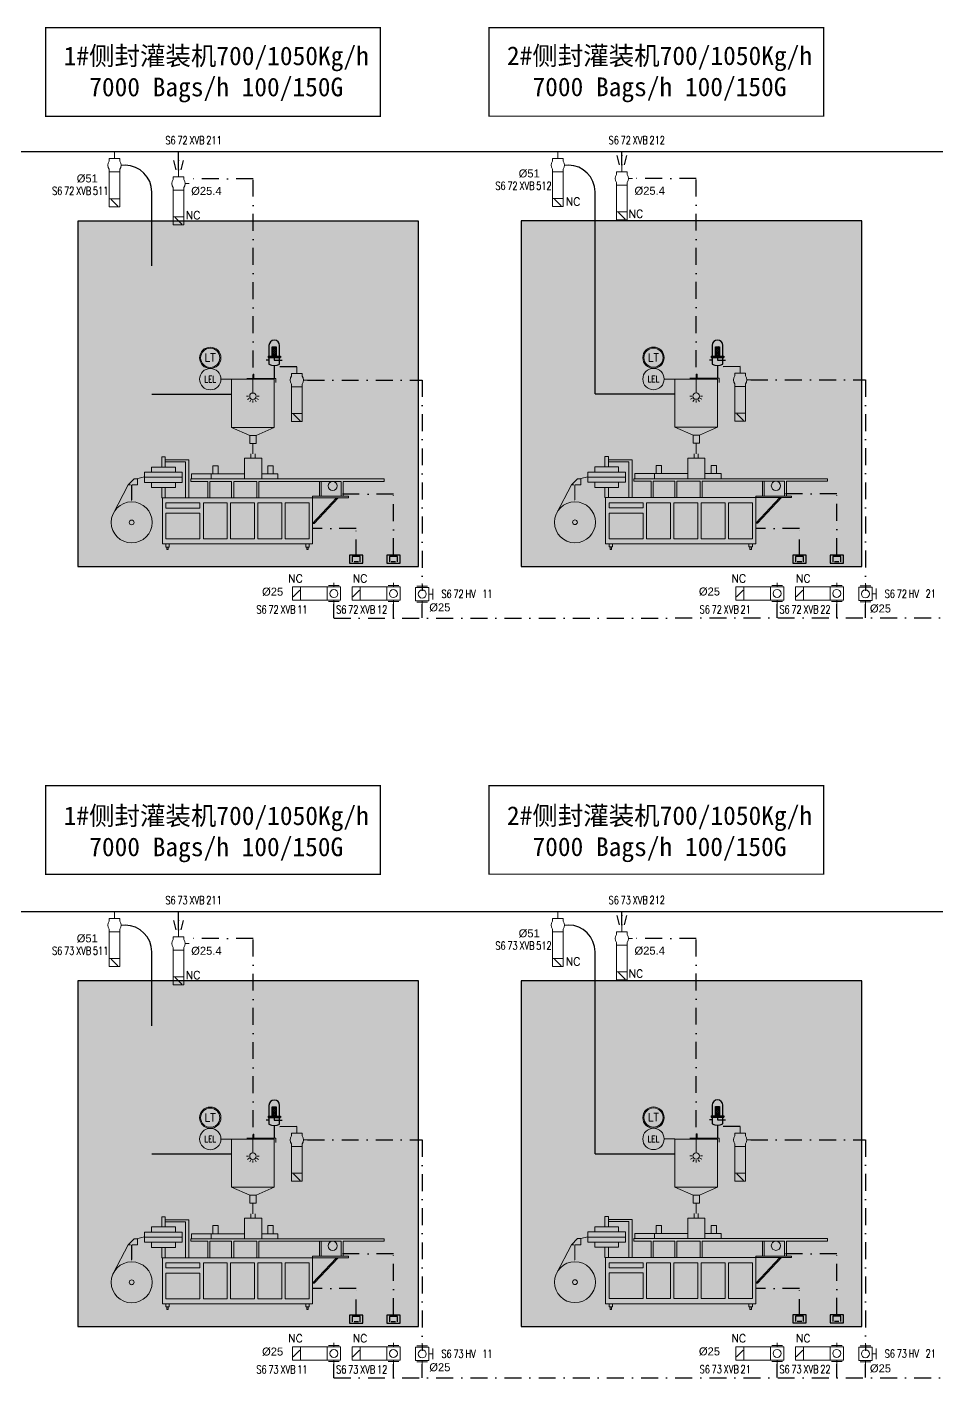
# Model space of a CAD drawing. Header units: inches. Extents: x 16718 to 18814, y 21622 to 22944.
# Drawn here: x 18094 to 18435, y 21655 to 22162 of the extents above; entities that cross this region are included whole.
import ezdxf
from ezdxf.enums import TextEntityAlignment as Align

# ---------------------------------------------------------------- set-up
doc = ezdxf.new("R2010")
doc.units = ezdxf.units.IN
doc.header["$MEASUREMENT"] = 0
doc.linetypes.add('DASHDOT2', pattern=[12.7, 6.35, -3.175, 0, -3.175])
for name, color, linetype, lineweight in [('$31 Equipment', 7, 'Continuous', 9), ('19 Pipe Process', 30, 'Continuous', 30), ('31 Equipment', 7, 'Continuous', 9), ('33 Instruments Labels', 7, 'Continuous', 9), ('AM_0', 7, 'Continuous', 30)]:
    doc.layers.add(name, color=color, linetype=linetype, lineweight=lineweight)
for name, color, linetype in [('DIAMETRE', 7, 'Continuous'), ('MATERIEL-DIVERS', 7, 'Continuous'), ('REPERES', 7, 'Continuous'), ('TEXTES', 7, 'Continuous'), ('TUYAUTERIE-NEP', 4, 'DASHDOT2'), ('TXT_FR', 7, 'Continuous'), ('VANNES', 7, 'Continuous')]:
    doc.layers.add(name, color=color, linetype=linetype)
doc.layers.add('FOURNITURE CLIENT', color=7, linetype='Continuous', true_color=0xc8e6e6)
doc.layers.get('REPERES').off()
doc.styles.add('ROMANS', font='ROMANS.SHX')
doc.styles.get("Standard").update_dxf_attribs({"font": 'arial.ttf'})
doc.styles.add('USER3', font='ITALIC.SHX', dxfattribs={"bigfont": 'gbcbig.shx'})

# ---------------------------------------------------------------- blocks, each defined once
blk = doc.blocks.new('wqs2qw')
at = {"layer": '31 Equipment'}
for p, q in [((30395.72, 63682.87), (30395.72, 63684.82)), ((30395.72, 63684.82), (30409.35, 63684.82)), ((30416.41, 63684.39), (30396.42, 63684.39)), ((30396.42, 63684.39), (30396.42, 63661.87)), ((30406.37, 63686.77), (30405.98, 63686.77)), ((30405.98, 63686.77), (30405.98, 63684.82)), ((30406.37, 63684.82), (30406.37, 63686.77)), ((30406.43, 63677.94), (30406.43, 63686.44)), ((30416.41, 63661.87), (30416.41, 63684.39)), ((30404.43, 63676.44), (30403.43, 63676.44)), ((30408.43, 63676.44), (30409.43, 63676.44)), ((30404.7, 63675.44), (30403.83, 63674.94)), ((30405.43, 63674.7), (30404.93, 63673.84)), ((30406.43, 63674.44), (30406.43, 63673.44)), ((30407.43, 63674.7), (30407.93, 63673.84)), ((30408.16, 63675.44), (30409.03, 63674.94)), ((30396.42, 63661.87), (30416.41, 63661.87)), ((30404.91, 63658.11), (30396.42, 63661.87)), ((30407.91, 63658.11), (30404.91, 63658.11)), ((30404.91, 63654.36), (30404.91, 63658.11)), ((30407.91, 63658.11), (30416.41, 63661.87)), ((30407.91, 63658.11), (30407.91, 63654.36)), ((30407.91, 63654.36), (30404.91, 63654.36)), ((30406.43, 63654.44), (30406.43, 63649.44)), ((30402.31, 63647.35), (30402.31, 63637.74)), ((30410.31, 63647.35), (30402.31, 63647.35)), ((30405.43, 63649.44), (30405.43, 63647.44)), ((30407.43, 63649.44), (30407.43, 63647.44)), ((30410.31, 63637.74), (30410.31, 63647.35)), ((30436.38, 63646.63), (30447.57, 63646.63)), ((30436.38, 63628.85), (30436.38, 63646.63)), ((30437.98, 63645.67), (30437.98, 63628.85)), ((30447.57, 63645.67), (30437.98, 63645.67)), ((30447.57, 63648.07), (30447.57, 63643.27)), ((30449.17, 63648.07), (30447.57, 63648.07)), ((30449.17, 63643.27), (30449.17, 63648.07)), ((30394.71, 63640.1), (30402.2, 63640.1)), ((30394.71, 63637.85), (30394.71, 63640.1)), ((30396.95, 63643.86), (30396.95, 63640.1)), ((30399.45, 63643.86), (30396.95, 63643.86)), ((30399.45, 63640.1), (30399.45, 63643.86)), ((30402.2, 63640.1), (30399.45, 63640.1)), ((30410.2, 63640.1), (30435.19, 63640.1)), ((30425.94, 63640.1), (30410.2, 63640.1)), ((30422.69, 63643.86), (30422.69, 63640.1)), ((30425.19, 63643.86), (30422.69, 63643.86)), ((30425.19, 63640.1), (30425.19, 63643.86)), ((30425.94, 63637.85), (30425.94, 63640.1)), ((30435.19, 63640.1), (30435.19, 63637.85)), ((30457.17, 63640.86), (30439.57, 63640.86)), ((30439.57, 63640.86), (30439.57, 63636.06)), ((30442.77, 63640.86), (30439.57, 63640.86)), ((30439.57, 63638.46), (30457.17, 63638.46)), ((30442.77, 63643.27), (30453.97, 63643.27)), ((30442.77, 63643.27), (30442.77, 63640.86)), ((30447.57, 63643.27), (30442.77, 63643.27)), ((30453.97, 63643.27), (30449.17, 63643.27)), ((30453.97, 63640.86), (30453.97, 63643.27)), ((30457.17, 63640.86), (30453.97, 63640.86)), ((30457.17, 63636.06), (30457.17, 63640.86)), ((30457.18, 63638.6), (30457.18, 63638.6)), ((30460.42, 63637.85), (30457.18, 63638.6)), ((30344.9, 63637.74), (30378.49, 63637.74)), ((30344.9, 63636.54), (30344.9, 63637.74)), ((30364.09, 63636.54), (30344.9, 63636.54)), ((30364.09, 63629.57), (30364.09, 63636.54)), ((30365.05, 63636.54), (30365.05, 63629.57)), ((30374.49, 63636.54), (30365.05, 63636.54)), ((30396.71, 63637.74), (30367.13, 63637.74)), ((30368.73, 63636.54), (30396.71, 63636.54)), ((30374.49, 63629.57), (30374.49, 63636.54)), ((30375.29, 63636.54), (30375.29, 63629.57)), ((30378.49, 63636.54), (30375.29, 63636.54)), ((30435.58, 63637.74), (30391.6, 63637.74)), ((30391.6, 63636.54), (30403.59, 63636.54)), ((30403.59, 63636.54), (30403.59, 63628.85)), ((30404.55, 63636.54), (30415.43, 63636.54)), ((30404.55, 63628.85), (30404.55, 63636.54)), ((30415.43, 63636.54), (30415.43, 63628.85)), ((30416.39, 63636.54), (30426.62, 63636.54)), ((30416.39, 63628.85), (30416.39, 63636.54)), ((30426.62, 63636.54), (30426.62, 63629.33)), ((30427.58, 63636.54), (30435.58, 63636.54)), ((30427.58, 63628.85), (30427.58, 63636.54)), ((30435.58, 63636.54), (30435.58, 63637.74)), ((30439.57, 63636.06), (30442.77, 63636.06)), ((30453.97, 63636.06), (30442.77, 63636.06)), ((30442.77, 63636.06), (30442.77, 63633.66)), ((30442.77, 63633.66), (30447.57, 63633.66)), ((30447.57, 63633.66), (30449.17, 63633.66)), ((30447.57, 63633.66), (30447.57, 63628.85)), ((30449.17, 63633.66), (30453.97, 63633.66)), ((30449.17, 63628.85), (30449.17, 63633.66)), ((30453.97, 63636.06), (30457.17, 63636.06)), ((30453.97, 63633.66), (30453.97, 63636.06)), ((30460.52, 63637.74), (30460.52, 63634.86)), ((30462.12, 63637.74), (30460.52, 63637.74)), ((30460.52, 63634.86), (30463.24, 63634.86)), ((30464.84, 63634.86), (30462.12, 63637.74)), ((30463.72, 63634.86), (30464.84, 63634.86)), ((30464.84, 63634.86), (30471.88, 63621.4)), ((30361.7, 63629.57), (30378.49, 63629.57)), ((30361.7, 63628.85), (30361.7, 63629.57)), ((30366.49, 63628.85), (30361.7, 63628.85)), ((30365.69, 63628.85), (30367.29, 63628.85)), ((30378.49, 63628.85), (30365.69, 63628.85)), ((30377.69, 63616.84), (30366.49, 63628.85)), ((30367.29, 63628.85), (30378.49, 63616.84)), ((30375.29, 63629.57), (30374.49, 63629.57)), ((30378.49, 63629.57), (30378.49, 63628.85)), ((30378.49, 63628.85), (30388.08, 63628.85)), ((30378.49, 63607.23), (30378.49, 63628.85)), ((30380.09, 63626.45), (30391.28, 63626.45)), ((30380.09, 63609.63), (30380.09, 63626.45)), ((30384.88, 63628.85), (30448.85, 63628.85)), ((30391.28, 63626.45), (30391.28, 63609.63)), ((30392.88, 63626.45), (30404.07, 63626.45)), ((30392.88, 63609.63), (30392.88, 63626.45)), ((30403.59, 63628.85), (30404.55, 63628.85)), ((30404.07, 63626.45), (30404.07, 63609.63)), ((30405.67, 63626.45), (30405.67, 63609.63)), ((30416.87, 63626.45), (30405.67, 63626.45)), ((30415.43, 63628.85), (30416.39, 63628.85)), ((30416.87, 63609.63), (30416.87, 63626.45)), ((30418.47, 63626.45), (30418.47, 63609.63)), ((30429.66, 63626.45), (30418.47, 63626.45)), ((30426.62, 63629.33), (30426.62, 63628.85)), ((30429.66, 63609.63), (30429.66, 63626.45)), ((30431.26, 63626.45), (30447.25, 63626.45)), ((30431.26, 63624.04), (30431.26, 63626.45)), ((30437.98, 63628.85), (30436.38, 63628.85)), ((30447.25, 63626.45), (30447.25, 63624.04)), ((30447.57, 63628.85), (30449.17, 63628.85)), ((30448.85, 63628.85), (30448.85, 63607.23)), ((30447.25, 63624.04), (30431.26, 63624.04)), ((30431.26, 63621.64), (30447.25, 63621.64)), ((30431.26, 63609.63), (30431.26, 63621.64)), ((30447.25, 63621.64), (30447.25, 63609.63)), ((30378.49, 63616.84), (30377.69, 63616.84)), ((30391.28, 63607.23), (30378.49, 63607.23)), ((30391.28, 63609.63), (30380.09, 63609.63)), ((30380.09, 63605.78), (30380.09, 63607.23)), ((30381.68, 63607.23), (30381.68, 63605.78)), ((30448.85, 63607.23), (30384.88, 63607.23)), ((30404.07, 63609.63), (30392.88, 63609.63)), ((30405.67, 63609.63), (30416.87, 63609.63)), ((30418.47, 63609.63), (30429.66, 63609.63)), ((30447.25, 63609.63), (30431.26, 63609.63)), ((30445.65, 63605.78), (30445.65, 63607.23)), ((30447.25, 63607.23), (30447.25, 63605.78)), ((30381.68, 63605.78), (30380.09, 63605.78)), ((30380.57, 63605.78), (30380.57, 63604.58)), ((30381.2, 63605.78), (30380.57, 63605.78)), ((30380.57, 63604.58), (30381.2, 63604.58)), ((30381.2, 63604.58), (30381.2, 63605.78)), ((30447.25, 63605.78), (30445.65, 63605.78)), ((30446.77, 63605.78), (30446.13, 63605.78)), ((30446.13, 63605.78), (30446.13, 63604.58)), ((30446.13, 63604.58), (30446.77, 63604.58)), ((30446.77, 63604.58), (30446.77, 63605.78))]:
    blk.add_line(p, q, dxfattribs=at)
at = {"layer": '31 Equipment', "color": 7}
blk.add_line((30421.43, 63684.44), (30416.43, 63684.44), dxfattribs=at)
at = {"layer": '31 Equipment'}
for centre, radius in [((30426.43, 63694.44), 5), ((30426.43, 63694.44), 4.5), ((30406.43, 63676.44), 1.5), ((30369.05, 63634.38), 2.16), ((30463.24, 63617.32), 9.6), ((30463.24, 63617.32), 1.12)]:
    blk.add_circle(centre, radius, dxfattribs=at)
at = {"layer": '31 Equipment', "color": 7}
blk.add_circle((30426.43, 63684.44), 5, dxfattribs=at)
at = {"layer": '31 Equipment'}
for points in [[(30462.99, 63634.86), (30463.49, 63634.86), (30462.99, 63627.9), (30463.49, 63627.4)], [(30463.49, 63608.18), (30462.99, 63608.68), (30463.49, 63634.86), (30462.99, 63634.86)], [(30462.99, 63627.9), (30463.49, 63627.4), (30448.85, 63627.9), (30448.85, 63627.4)], [(30448.85, 63608.18), (30448.85, 63608.68), (30463.49, 63608.18), (30462.99, 63608.68)]]:
    blk.add_trace(points, dxfattribs=at)
blk = doc.blocks.new('CR')
at = {"color": 7}
for p, q in [((-2.5, 2.5), (2.5, 1.25)), ((2.5, 1.25), (2.5, 1.25)), ((2.5, -1.25), (-2.5, -2.5))]:
    blk.add_line(p, q, dxfattribs=at)
at = {"color": 7, "extrusion": (-1, 0, 0)}
blk.add_point((-2.5, 0), dxfattribs=at)
at = {"color": 7, "extrusion": (1, 0, 0)}
blk.add_point((2.5, 0), dxfattribs=at)
blk = doc.blocks.new('APV-VLV-SSEAT-SW41-3')
at = {"layer": '31 Equipment', "ltscale": 38}
for p, q in [((1.25, 15.25), (-1.25, 12.75)), ((-2, 2.5), (-2, 1.5)), ((2, 2.5), (2, 1.5)), ((2.5, 0), (4, 0)), ((-2, -2.5), (-2, -1.5)), ((2, -2.5), (-2, -2.5)), ((-2, -2.5), (2, -2.5)), ((0, -2.5), (0, -5)), ((2, -2.5), (2, -1.5))]:
    blk.add_line(p, q, dxfattribs=at)
for points in [[(-2, 12.5), (2, 12.5), (2, 15.5), (-2, 15.5)], [(-2, 2.5), (2, 2.5), (2, 12.5), (-2, 12.5)]]:
    blk.add_lwpolyline(points, close=True, dxfattribs=at)
for start, end in [(143.1301, 216.8699), (323.1301, 36.8699)]:
    blk.add_arc((0, 0), 2.5, start, end, dxfattribs=at)
blk = doc.blocks.new('*X53')
at = {"color": 0}
for p, q in [((688.5, 377.4), (691.1, 380)), ((688.5, 378.8), (689.7, 380)), ((688.5, 376), (691.5, 379)), ((688.5, 374.5), (691.5, 377.5)), ((688.5, 373.1), (691.5, 376.1)), ((689.8, 373), (691.5, 374.7)), ((691.2, 373), (691.5, 373.3))]:
    blk.add_line(p, q, dxfattribs=at)
blk = doc.blocks.new('SAFILT')
for p, q in [((-4, 11), (-4, 3)), ((4, 3), (4, 11)), ((-4, 0), (-6, 0)), ((-4.7, 3), (-4.7, 2)), ((-4.7, 3), (4.7, 3)), ((-4.7, 2), (4.7, 2)), ((-4, 2), (-4, -3)), ((-1.5, 3), (-1.5, 10)), ((-1.5, 10), (1.5, 10)), ((0, 3), (0, 0)), ((0, 0), (6, 0)), ((1.5, 10), (1.5, 3)), ((4, -3), (4, 2)), ((4.7, 3), (4.7, 2)), ((0, -4), (0, -6))]:
    blk.add_line(p, q)
for centre, radius, start, end in [((0, 11), 4, 0, 180), ((0, 4.5), 8.5, 241.9275, 298.0725)]:
    blk.add_arc(centre, radius, start, end)
at = {"xscale": -1}
blk.add_blockref('*X53', (690, -370), dxfattribs=at)
blk.add_blockref('*X53', (-690, -370))
blk = doc.blocks.new('APV-VLVM-BFLY-SVS-1')
at = {"layer": '31 Equipment', "ltscale": 38}
for p, q in [((-2.5, 0), (-4, 0)), ((2.5, 2.5), (-2.5, 2.5)), ((-2.5, 2.5), (-2.5, -2.5)), ((-2, 4), (2, 4)), ((0, 2.5), (0, 4)), ((2.5, -2.5), (2.5, 2.5)), ((2.5, 0), (4, 0)), ((-2.5, -2.5), (2.5, -2.5))]:
    blk.add_line(p, q, dxfattribs=at)
at = {"layer": '31 Equipment'}
for p, q in [((-3, 2), (-3, -2)), ((3, -2), (3, 2))]:
    blk.add_line(p, q, dxfattribs=at)
at = {"layer": '31 Equipment', "ltscale": 38}
blk.add_circle((0, 0), 1.5, dxfattribs=at)
blk = doc.blocks.new('RACCORD')
for p, q in [((-0.5, 2.5), (2.5, 2.5)), ((-0.5, -2.5), (-0.5, 2.5)), ((2.5, 2.5), (2.5, -2.5)), ((2.5, -2.5), (-0.5, -2.5))]:
    blk.add_line(p, q)
at = {"color": 7}
for p, q in [((0, 1.5), (2, 1.5)), ((0, 0.83), (0, -0.83)), ((2, 1.5), (2, -1.5)), ((0, -0.83), (0, -0.83)), ((2, -1.5), (0, -1.5))]:
    blk.add_line(p, q, dxfattribs=at)
blk = doc.blocks.new('REPNORM1')
at = {"layer": 'TEXTES', "style": 'ROMANS', "width": 0.75}
for tag, p in [('ZONE', (-9.75, -1.25)), ('SOUSZONE', (-5.25, -1.25)), ('ELEMENT', (-0.75, -1.25)), ('NUM', (5.59, -1.22))]:
    blk.add_attdef(tag, p, '', height=3, dxfattribs=at)
blk = doc.blocks.new('APV-VLV-BFLY-SVS-3')
at = {"layer": '31 Equipment', "ltscale": 38}
for p, q in [((1.25, 15.25), (-1.25, 12.75)), ((-2.5, 0), (-4, 0)), ((2.5, 2.5), (-2.5, 2.5)), ((-2.5, 2.5), (-2.5, -2.5)), ((2.5, -2.5), (2.5, 2.5)), ((2.5, 0), (4, 0)), ((-2.5, -2.5), (2.5, -2.5))]:
    blk.add_line(p, q, dxfattribs=at)
at = {"layer": '31 Equipment'}
for p, q in [((-3, 2), (-3, -2)), ((3, -2), (3, 2))]:
    blk.add_line(p, q, dxfattribs=at)
at = {"layer": '31 Equipment', "ltscale": 38}
for points in [[(-2.5, 12.5), (2.5, 12.5), (2.5, 15.5), (-2.5, 15.5)], [(-2.5, 2.5), (2.5, 2.5), (2.5, 12.5), (-2.5, 12.5)]]:
    blk.add_lwpolyline(points, close=True, dxfattribs=at)
blk.add_circle((0, 0), 1.5, dxfattribs=at)

msp = doc.modelspace()

# ---------------------------------------------------------------- hatches: boundary and pattern name
at = {"layer": 'FOURNITURE CLIENT'}
h = msp.add_hatch(color=256, dxfattribs=at)
h.dxf.hatch_style = 1
h.paths.add_polyline_path([(18113.16, 22089.02), (18113.16, 21959.48), (18240.92, 21959.48), (18240.92, 22089.02)])
h = msp.add_hatch(color=256, dxfattribs=at)
h.dxf.hatch_style = 1
h.paths.add_polyline_path([(18279.36, 22089.07), (18279.36, 21959.53), (18407.13, 21959.53), (18407.13, 22089.07)])
h = msp.add_hatch(color=256, dxfattribs=at)
h.dxf.hatch_style = 1
h.paths.add_polyline_path([(18113.16, 21804.14), (18113.16, 21674.6), (18240.92, 21674.6), (18240.92, 21804.14)])
h = msp.add_hatch(color=256, dxfattribs=at)
h.dxf.hatch_style = 1
h.paths.add_polyline_path([(18279.36, 21804.19), (18279.36, 21674.65), (18407.13, 21674.65), (18407.13, 21804.19)])

# ---------------------------------------------------------------- linework, layer by layer
at = {"layer": '19 Pipe Process', "ltscale": 2}
for p, q in [((18150.86, 22108.07), (18150.86, 22114.98)), ((18317.06, 22109.98), (18317.06, 22114.98)), ((18140.86, 22072.2), (18140.86, 22099.93)), ((18307.06, 22072.25), (18307.06, 22099.98)), ((18307.06, 22024.25), (18307.06, 22072.25)), ((18140.86, 22024.2), (18170.86, 22024.2)), ((18307.06, 22024.25), (18337.06, 22024.25)), ((18150.86, 21823.19), (18150.86, 21830.1)), ((18317.06, 21825.1), (18317.06, 21830.1)), ((18140.86, 21787.32), (18140.86, 21815.05)), ((18307.06, 21787.37), (18307.06, 21815.1)), ((18307.06, 21739.37), (18307.06, 21787.37)), ((18140.86, 21739.32), (18170.86, 21739.32)), ((18307.06, 21739.37), (18337.06, 21739.37))]:
    msp.add_line(p, q, dxfattribs=at)
for points in [[(18679.38, 22114.98), (18076.59, 22114.98)], [(18679.38, 21830.1), (18076.59, 21830.1)]]:
    msp.add_lwpolyline(points, dxfattribs=at)
at = {"layer": '19 Pipe Process'}
for centre in [(18130.86, 22099.93), (18297.06, 22099.98), (18130.86, 21815.05), (18297.06, 21815.1)]:
    msp.add_arc(centre, 10, 0, 90, dxfattribs=at)
at = {"layer": '31 Equipment', "const_width": 0.49}
for points in [[(18101.08, 22128.31), (18101.08, 22161.49), (18226.61, 22161.49), (18226.61, 22128.31)], [(18267.28, 22128.36), (18267.28, 22161.54), (18392.81, 22161.54), (18392.81, 22128.36)], [(18101.08, 21844.14), (18101.08, 21877.32), (18226.61, 21877.32), (18226.61, 21844.14)], [(18267.28, 21844.19), (18267.28, 21877.37), (18392.81, 21877.37), (18392.81, 21844.19)]]:
    msp.add_lwpolyline(points, close=True, dxfattribs=at)
at = {"layer": 'AM_0'}
for points in [[(18113.16, 22089.02), (18113.16, 21959.48), (18240.92, 21959.48), (18240.92, 21959.48), (18240.92, 21959.48), (18240.92, 22089.02), (18113.16, 22089.02)], [(18279.36, 22089.07), (18279.36, 21959.53), (18407.13, 21959.53), (18407.13, 21959.53), (18407.13, 21959.53), (18407.13, 22089.07), (18279.36, 22089.07)], [(18113.16, 21804.14), (18113.16, 21674.6), (18240.92, 21674.6), (18240.92, 21674.6), (18240.92, 21674.6), (18240.92, 21804.14), (18113.16, 21804.14)], [(18279.36, 21804.19), (18279.36, 21674.65), (18407.13, 21674.65), (18407.13, 21674.65), (18407.13, 21674.65), (18407.13, 21804.19), (18279.36, 21804.19)]]:
    msp.add_lwpolyline(points, dxfattribs=at)
at = {"layer": 'TUYAUTERIE-NEP'}
for p, q in [((18178.83, 22104.93), (18154.86, 22104.93)), ((18178.83, 22034.2), (18178.83, 22104.93)), ((18345.03, 22104.98), (18321.06, 22104.98)), ((18345.03, 22034.25), (18345.03, 22104.98)), ((18195.27, 22034.43), (18186.79, 22034.39)), ((18186.79, 22033.89), (18186.79, 22030.06)), ((18361.48, 22034.47), (18352.99, 22034.44)), ((18352.99, 22033.94), (18352.99, 22030.11)), ((18199.27, 22029.43), (18242.25, 22029.43)), ((18242.25, 22029.43), (18242.25, 21950.38)), ((18365.48, 22029.47), (18408.46, 22029.47)), ((18408.46, 22029.47), (18408.46, 21950.43)), ((18231.47, 21986.7), (18209.86, 21986.7)), ((18231.47, 21963.79), (18231.47, 21986.7)), ((18397.67, 21986.75), (18376.06, 21986.75)), ((18397.67, 21963.83), (18397.67, 21986.75)), ((18217.52, 21973.74), (18201.13, 21973.74)), ((18217.52, 21963.29), (18217.52, 21973.74)), ((18383.73, 21973.79), (18367.33, 21973.79)), ((18383.73, 21963.34), (18383.73, 21973.79)), ((18375.35, 21940.34), (18375.34, 21945.42)), ((18397.67, 21940.34), (18397.67, 21945.42)), ((18408.46, 21940.34), (18408.46, 21945.42)), ((18209.14, 21940.3), (18209.14, 21945.37)), ((18209.14, 21940.19), (18738.6, 21940.34)), ((18231.47, 21940.3), (18231.47, 21945.37)), ((18242.26, 21940.3), (18242.25, 21945.37)), ((18178.83, 21820.05), (18154.86, 21820.05)), ((18178.83, 21749.32), (18178.83, 21820.05)), ((18345.03, 21820.1), (18321.06, 21820.1)), ((18345.03, 21749.37), (18345.03, 21820.1)), ((18195.27, 21749.55), (18186.79, 21749.51)), ((18186.79, 21749.01), (18186.79, 21745.18)), ((18361.48, 21749.59), (18352.99, 21749.56)), ((18352.99, 21749.06), (18352.99, 21745.23)), ((18199.27, 21744.55), (18242.25, 21744.55)), ((18242.25, 21744.55), (18242.25, 21665.5)), ((18365.48, 21744.59), (18408.46, 21744.59)), ((18408.46, 21744.59), (18408.46, 21665.55)), ((18231.47, 21701.82), (18209.86, 21701.82)), ((18231.47, 21678.91), (18231.47, 21701.82)), ((18397.67, 21701.87), (18376.06, 21701.87)), ((18397.67, 21678.95), (18397.67, 21701.87)), ((18217.52, 21688.86), (18201.13, 21688.86)), ((18217.52, 21678.41), (18217.52, 21688.86)), ((18383.73, 21688.91), (18367.33, 21688.91)), ((18383.73, 21678.46), (18383.73, 21688.91)), ((18209.14, 21655.42), (18209.14, 21660.49)), ((18231.47, 21655.42), (18231.47, 21660.49)), ((18242.26, 21655.42), (18242.25, 21660.49)), ((18375.35, 21655.46), (18375.34, 21660.54)), ((18397.67, 21655.46), (18397.67, 21660.54)), ((18408.46, 21655.46), (18408.46, 21660.54)), ((18209.14, 21655.31), (18738.6, 21655.46))]:
    msp.add_line(p, q, dxfattribs=at)

# ---------------------------------------------------------------- block references
at = {"layer": '$31 Equipment'}
ref = msp.add_blockref('wqs2qw', (42503.92, -28917.79), dxfattribs=dict(at, xscale=-0.8, yscale=0.8, zscale=0.8))
ref.add_attrib('LE?', 'LEL', dxfattribs={"layer": '33 Instruments Labels', "height": 2.4, "style": 'ROMANS', "width": 0.8}).set_placement((18162.77, 22029.76), align=Align.MIDDLE)
ref = msp.add_blockref('wqs2qw', (42670.12, -28917.74), dxfattribs=dict(at, xscale=-0.8, yscale=0.8, zscale=0.8))
ref.add_attrib('LE?', 'LEL', dxfattribs={"layer": '33 Instruments Labels', "height": 2.4, "style": 'ROMANS', "width": 0.8}).set_placement((18328.98, 22029.81), align=Align.MIDDLE)
ref = msp.add_blockref('wqs2qw', (42503.92, -29202.67), dxfattribs=dict(at, xscale=-0.8, yscale=0.8, zscale=0.8))
ref.add_attrib('LE?', 'LEL', dxfattribs={"layer": '33 Instruments Labels', "height": 2.4, "style": 'ROMANS', "width": 0.8}).set_placement((18162.77, 21744.88), align=Align.MIDDLE)
ref = msp.add_blockref('wqs2qw', (42670.12, -29202.62), dxfattribs=dict(at, xscale=-0.8, yscale=0.8, zscale=0.8))
ref.add_attrib('LE?', 'LEL', dxfattribs={"layer": '33 Instruments Labels', "height": 2.4, "style": 'ROMANS', "width": 0.8}).set_placement((18328.98, 21744.93), align=Align.MIDDLE)
at = {"layer": 'MATERIEL-DIVERS', "xscale": 0.7, "yscale": 0.7, "zscale": 0.7, "rotation": 270}
for p in [(18317.06, 22111.88), (18150.86, 22109.97), (18150.86, 21825.09), (18317.06, 21827)]:
    msp.add_blockref('CR', p, dxfattribs=at)
at = {"layer": 'MATERIEL-DIVERS', "xscale": 0.5, "yscale": 0.5, "zscale": 0.5}
for p in [(18186.79, 22036.89), (18352.99, 22036.94), (18186.79, 21752.01), (18352.99, 21752.06)]:
    msp.add_blockref('SAFILT', p, dxfattribs=at)
at = {"layer": 'MATERIEL-DIVERS', "xscale": -1, "rotation": 270}
for p in [(18217.52, 21961.29), (18231.47, 21961.29), (18383.73, 21961.34), (18397.67, 21961.34), (18217.52, 21676.41), (18231.47, 21676.41), (18383.73, 21676.46), (18397.67, 21676.46)]:
    msp.add_blockref('RACCORD', p, dxfattribs=at)
at = {"layer": 'REPERES'}
for p, values in [((18155.69, 22119.06), {'ZONE': 'S6', 'SOUSZONE': '72', 'ELEMENT': 'XVB', 'NUM': '211'}), ((18321.89, 22119.11), {'ZONE': 'S6', 'SOUSZONE': '72', 'ELEMENT': 'XVB', 'NUM': '212'}), ((18279.42, 22102.02), {'ZONE': 'S6', 'SOUSZONE': '72', 'ELEMENT': 'XVB', 'NUM': '512'}), ((18113.21, 22100.11), {'ZONE': 'S6', 'SOUSZONE': '72', 'ELEMENT': 'XVB', 'NUM': '511'}), ((18259.2, 21949.02), {'ZONE': 'S6', 'SOUSZONE': '72', 'ELEMENT': 'HV', 'NUM': '11'}), ((18425.41, 21949.07), {'ZONE': 'S6', 'SOUSZONE': '72', 'ELEMENT': 'HV', 'NUM': '21'}), ((18189.82, 21943.14), {'ZONE': 'S6', 'SOUSZONE': '72', 'ELEMENT': 'XVB', 'NUM': '11'}), ((18219.72, 21943.14), {'ZONE': 'S6', 'SOUSZONE': '72', 'ELEMENT': 'XVB', 'NUM': '12'}), ((18356.02, 21943.19), {'ZONE': 'S6', 'SOUSZONE': '72', 'ELEMENT': 'XVB', 'NUM': '21'}), ((18385.92, 21943.19), {'ZONE': 'S6', 'SOUSZONE': '72', 'ELEMENT': 'XVB', 'NUM': '22'}), ((18155.69, 21834.18), {'ZONE': 'S6', 'SOUSZONE': '73', 'ELEMENT': 'XVB', 'NUM': '211'}), ((18321.89, 21834.23), {'ZONE': 'S6', 'SOUSZONE': '73', 'ELEMENT': 'XVB', 'NUM': '212'}), ((18279.42, 21817.14), {'ZONE': 'S6', 'SOUSZONE': '73', 'ELEMENT': 'XVB', 'NUM': '512'}), ((18113.21, 21815.23), {'ZONE': 'S6', 'SOUSZONE': '73', 'ELEMENT': 'XVB', 'NUM': '511'}), ((18259.2, 21664.14), {'ZONE': 'S6', 'SOUSZONE': '73', 'ELEMENT': 'HV', 'NUM': '11'}), ((18425.41, 21664.19), {'ZONE': 'S6', 'SOUSZONE': '73', 'ELEMENT': 'HV', 'NUM': '21'}), ((18189.82, 21658.26), {'ZONE': 'S6', 'SOUSZONE': '73', 'ELEMENT': 'XVB', 'NUM': '11'}), ((18219.72, 21658.26), {'ZONE': 'S6', 'SOUSZONE': '73', 'ELEMENT': 'XVB', 'NUM': '12'}), ((18356.02, 21658.31), {'ZONE': 'S6', 'SOUSZONE': '73', 'ELEMENT': 'XVB', 'NUM': '21'}), ((18385.92, 21658.31), {'ZONE': 'S6', 'SOUSZONE': '73', 'ELEMENT': 'XVB', 'NUM': '22'})]:
    msp.add_blockref('REPNORM1', p, dxfattribs=at).add_auto_attribs(values)
at = {"layer": 'VANNES', "xscale": -1}
for name, p, rotation in [('APV-VLV-SSEAT-SW41-3', (18126.86, 22109.93), 180), ('APV-VLV-SSEAT-SW41-3', (18293.06, 22109.98), 180), ('APV-VLV-SSEAT-SW41-3', (18150.86, 22103.07), 180), ('APV-VLV-SSEAT-SW41-3', (18317.06, 22104.98), 180), ('APV-VLV-SSEAT-SW41-3', (18195.27, 22029.43), 180), ('APV-VLV-SSEAT-SW41-3', (18361.48, 22029.47), 180), ('APV-VLV-BFLY-SVS-3', (18209.14, 21949.37), 90), ('APV-VLV-BFLY-SVS-3', (18231.47, 21949.37), 90), ('APV-VLV-BFLY-SVS-3', (18375.34, 21949.42), 90), ('APV-VLV-BFLY-SVS-3', (18397.67, 21949.42), 90), ('APV-VLV-SSEAT-SW41-3', (18126.86, 21825.05), 180), ('APV-VLV-SSEAT-SW41-3', (18293.06, 21825.1), 180), ('APV-VLV-SSEAT-SW41-3', (18317.06, 21820.1), 180), ('APV-VLV-SSEAT-SW41-3', (18150.86, 21818.19), 180), ('APV-VLV-SSEAT-SW41-3', (18195.27, 21744.55), 180), ('APV-VLV-SSEAT-SW41-3', (18361.48, 21744.59), 180), ('APV-VLV-BFLY-SVS-3', (18209.14, 21664.49), 90), ('APV-VLV-BFLY-SVS-3', (18231.47, 21664.49), 90), ('APV-VLV-BFLY-SVS-3', (18375.34, 21664.54), 90), ('APV-VLV-BFLY-SVS-3', (18397.67, 21664.54), 90)]:
    msp.add_blockref(name, p, dxfattribs=dict(at, rotation=rotation))
at = {"layer": 'VANNES', "rotation": 270}
for p in [(18242.25, 21949.22), (18408.46, 21949.27), (18242.25, 21664.34), (18408.46, 21664.39)]:
    msp.add_blockref('APV-VLVM-BFLY-SVS-1', p, dxfattribs=at)

# ---------------------------------------------------------------- texts
at = {"layer": '31 Equipment', "char_height": 7, "width": 120.9043, "attachment_point": 5, "style": 'USER3'}
for s, insert in [('{\\fSimSun|b0|i0|c134|p2;1#侧封灌装机700/1050Kg/h\\P7000 Bags/h 100/150G}', (18165.02, 22143.99)), ('{\\fSimSun|b0|i0|c134|p2;2#侧封灌装机700/1050Kg/h\\P7000 Bags/h 100/150G}', (18331.22, 22144.04)), ('{\\fSimSun|b0|i0|c134|p2;1#侧封灌装机700/1050Kg/h\\P7000 Bags/h 100/150G}', (18165.02, 21859.11)), ('{\\fSimSun|b0|i0|c134|p2;2#侧封灌装机700/1050Kg/h\\P7000 Bags/h 100/150G}', (18331.22, 21859.16))]:
    msp.add_mtext(s, dxfattribs=dict(at, insert=insert))
at = {"layer": 'DIAMETRE'}
for s, p in [('%%C51', (18278.42, 22105.39)), ('%%C51', (18112.72, 22103.52)), ('%%C25.4', (18155.64, 22098.85)), ('%%C25.4', (18321.85, 22098.9)), ('%%C25', (18182.22, 21948.6)), ('%%C25', (18346, 21948.66)), ('%%C25', (18244.91, 21942.72)), ('%%C25', (18410.11, 21942.3)), ('%%C51', (18112.72, 21818.64)), ('%%C51', (18278.42, 21820.51)), ('%%C25.4', (18155.64, 21813.97)), ('%%C25.4', (18321.85, 21814.02)), ('%%C25', (18182.22, 21663.72)), ('%%C25', (18346, 21663.78)), ('%%C25', (18244.91, 21657.84)), ('%%C25', (18410.11, 21657.42))]:
    msp.add_text(s, height=3, dxfattribs=at).set_placement(p)
at = {"layer": 'TEXTES', "style": 'ROMANS'}
for p in [(18296.05, 22094.82), (18153.59, 22089.73), (18319.63, 22090.27), (18191.97, 21953.56), (18216.17, 21953.56), (18358.18, 21953.56), (18382.38, 21953.56), (18296.05, 21809.94), (18153.59, 21804.85), (18319.63, 21805.39), (18191.97, 21668.68), (18216.17, 21668.68), (18358.18, 21668.68), (18382.38, 21668.68)]:
    msp.add_text('NC', height=3, dxfattribs=at).set_placement(p)
at = {"layer": 'TXT_FR', "style": 'ROMANS'}
for p in [(18162.7, 22036.37), (18328.9, 22036.41), (18162.7, 21751.49), (18328.9, 21751.53)]:
    msp.add_text('LT', height=3, dxfattribs=at).set_placement(p, align=Align.CENTER)

doc.saveas('drawing.dxf')
